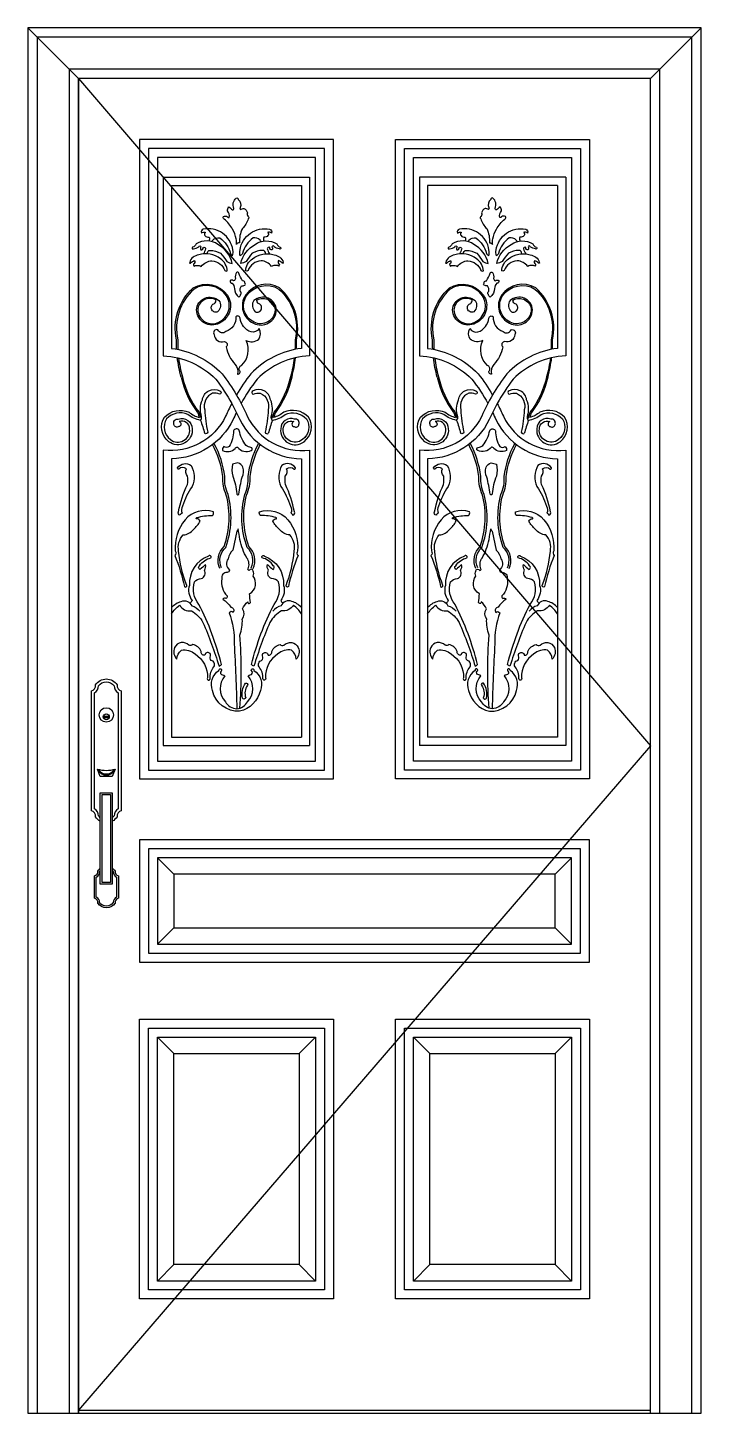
# Model space of a CAD drawing. Header units: metres. Extents: x 5406 to 6466, y 764 to 2944.
import ezdxf

# ---------------------------------------------------------------- set-up
doc = ezdxf.new("R2010")
doc.units = ezdxf.units.M
for name, color, linetype in [('2', 2, 'Continuous'), ('3', 3, 'Continuous'), ('4', 4, 'Continuous'), ('7', 7, 'Continuous')]:
    doc.layers.add(name, color=color, linetype=linetype)

msp = doc.modelspace()

# ---------------------------------------------------------------- linework, layer by layer
at = {"layer": '2'}
msp.add_line((5406.46, 764.41), (6466.46, 764.41), dxfattribs=at)
at = {"layer": '3'}
for p, q in [((5486.46, 2864.41), (5406.46, 2944.41)), ((6386.46, 2864.41), (6466.46, 2944.41)), ((5486.46, 764.41), (5486.46, 2864.41)), ((5619.83, 2709.09), (5850.1, 2709.09)), ((6253.1, 2709.09), (6022.83, 2709.09)), ((5632.83, 2696.09), (5837.1, 2696.09)), ((6240.1, 2696.09), (6035.83, 2696.09)), ((5619.83, 2279.76), (5619.83, 1815.01)), ((5850.1, 2279.76), (5850.1, 1815.01)), ((6022.83, 2279.76), (6022.83, 1815.01)), ((6253.1, 2279.76), (6253.1, 1815.01)), ((5632.83, 2266.14), (5632.83, 1828.01)), ((5837.1, 2266.14), (5837.1, 1828.01)), ((6035.83, 2266.14), (6035.83, 1828.01)), ((6240.1, 2266.14), (6240.1, 1828.01)), ((5525.55, 1861.11), (5534.79, 1861.11)), ((5525.55, 1859.23), (5534.79, 1859.23)), ((5619.83, 1815.01), (5850.1, 1815.01)), ((5632.83, 1828.01), (5837.1, 1828.01)), ((6253.1, 1815.01), (6022.83, 1815.01)), ((6240.1, 1828.01), (6035.83, 1828.01)), ((5636.46, 1612.41), (5610.46, 1638.41)), ((6236.46, 1612.41), (6262.46, 1638.41)), ((5636.46, 1528.41), (5610.46, 1502.41)), ((6236.46, 1528.41), (6262.46, 1502.41)), ((5636.46, 1330.41), (5610.46, 1356.41)), ((5833.46, 1330.41), (5859.46, 1356.41)), ((6039.46, 1330.41), (6013.46, 1356.41)), ((6236.46, 1330.41), (6262.46, 1356.41)), ((5636.46, 998.41), (5610.46, 972.41)), ((5833.46, 998.41), (5859.46, 972.41)), ((6039.46, 998.41), (6013.46, 972.41)), ((6236.46, 998.41), (6262.46, 972.41)), ((5486.46, 769.41), (6386.46, 769.41))]:
    msp.add_line(p, q, dxfattribs=at)
for points in [[(6451.46, 764.41), (6451.46, 2929.41), (5421.46, 2929.41), (5421.46, 764.41)], [(6401.46, 764.41), (6401.46, 2879.41), (5471.46, 2879.41), (5471.46, 764.41)], [(5486.46, 2864.41), (6386.46, 1814.41), (5486.46, 769.41)]]:
    msp.add_lwpolyline(points, dxfattribs=at)
for points in [[(5596.46, 1776.41), (5873.46, 1776.41), (5873.46, 2754.41), (5596.46, 2754.41)], [(6276.46, 1776.41), (5999.46, 1776.41), (5999.46, 2754.41), (6276.46, 2754.41)], [(5523.57, 1599.64), (5523.57, 1737.85), (5536.77, 1737.85), (5536.77, 1599.64)], [(5596.46, 1652.41), (5596.46, 1488.41), (6276.46, 1488.41), (6276.46, 1652.41)], [(5873.46, 958.41), (5596.46, 958.41), (5596.46, 1370.41), (5873.46, 1370.41)], [(5999.46, 1370.41), (6276.46, 1370.41), (6276.46, 958.41), (5999.46, 958.41)]]:
    msp.add_lwpolyline(points, close=True, dxfattribs=at)
for points in [[(5619.83, 2709.09), (5619.83, 2427.95, -0.19), (5702.54, 2391.42, -0.04), (5727.58, 2353.2, -0.04)], [(5850.1, 2709.09), (5850.1, 2427.95, 0.19), (5767.39, 2391.42, 0.04), (5742.35, 2353.2, 0.04)], [(6022.83, 2709.09), (6022.83, 2427.95, -0.19), (6105.54, 2391.42, -0.04), (6130.58, 2353.2, -0.04)], [(6253.1, 2709.09), (6253.1, 2427.95, 0.19), (6170.39, 2391.42, 0.04), (6145.35, 2353.2, 0.04)], [(5632.83, 2696.09), (5632.83, 2439.94, -0.17), (5712.4, 2399.92, -0.03), (5734.96, 2366.49, -0.03)], [(5837.1, 2696.09), (5837.1, 2439.94, 0.17), (5757.53, 2399.92, 0.03), (5734.96, 2366.49, 0.03)], [(6035.83, 2696.09), (6035.83, 2439.94, -0.17), (6115.4, 2399.92, -0.03), (6137.96, 2366.49, -0.03)], [(6240.1, 2696.09), (6240.1, 2439.94, 0.17), (6160.53, 2399.92, 0.03), (6137.96, 2366.49, 0.03)], [(5696.22, 2608.01, -0.09), (5697.86, 2609.9, -0.3), (5708.9, 2613.58, -0.17), (5725.61, 2589.2, 0.17), (5728.96, 2585.69, 0.13), (5729.29, 2594.87, 0.43), (5682.82, 2627.27, 0.47), (5679.81, 2621.09, -0.27), (5686.33, 2622.43, 0.47), (5685.33, 2617.25, 0.26), (5692.01, 2614.91, -0.28), (5691.39, 2608.93, -0.28)], [(5773.71, 2608.01, 0.09), (5772.06, 2609.9, 0.3), (5761.03, 2613.58, 0.17), (5744.32, 2589.2, -0.17), (5740.97, 2585.69, -0.13), (5740.64, 2594.87, -0.43), (5787.11, 2627.27, -0.47), (5790.12, 2621.09, 0.27), (5783.6, 2622.43, -0.47), (5784.6, 2617.25, -0.26), (5777.92, 2614.91, 0.28), (5778.54, 2608.93, 0.28)], [(6099.22, 2608.01, -0.09), (6100.86, 2609.9, -0.3), (6111.9, 2613.58, -0.17), (6128.61, 2589.2, 0.17), (6131.96, 2585.69, 0.13), (6132.29, 2594.87, 0.43), (6085.82, 2627.27, 0.47), (6082.81, 2621.09, -0.27), (6089.33, 2622.43, 0.47), (6088.33, 2617.25, 0.26), (6095.01, 2614.91, -0.28), (6094.39, 2608.93, -0.28)], [(6176.71, 2608.01, 0.09), (6175.06, 2609.9, 0.3), (6164.03, 2613.58, 0.17), (6147.32, 2589.2, -0.17), (6143.97, 2585.69, -0.13), (6143.64, 2594.87, -0.43), (6190.11, 2627.27, -0.47), (6193.12, 2621.09, 0.27), (6186.6, 2622.43, -0.47), (6187.6, 2617.25, -0.26), (6180.92, 2614.91, 0.28), (6181.54, 2608.93, 0.28)], [(5689.4, 2588.65, -0.51), (5693.69, 2594.07, -0.11), (5710.08, 2589.7, -0.02), (5719.92, 2576.6, 0.14), (5728.3, 2573.69, 0.21), (5705.71, 2603.53, 0.3), (5671.47, 2604.26, -0.25), (5666, 2599.17, 0.95), (5667.46, 2596.25, 0.07), (5675.84, 2599.53, -0.93), (5679.12, 2599.89, 0.23), (5678.75, 2594.8, 0.54), (5682.4, 2598.44, -0.74), (5686.4, 2596.25, -0.06), (5682.83, 2588.5, -0.06)], [(5780.53, 2588.65, 0.51), (5776.24, 2594.07, 0.11), (5759.85, 2589.7, 0.02), (5750.01, 2576.6, -0.14), (5741.63, 2573.69, -0.21), (5764.22, 2603.53, -0.3), (5798.46, 2604.26, 0.25), (5803.93, 2599.17, -0.95), (5802.47, 2596.25, -0.07), (5794.09, 2599.53, 0.93), (5790.81, 2599.89, -0.23), (5791.18, 2594.8, -0.54), (5787.53, 2598.44, 0.74), (5783.53, 2596.25, 0.06), (5787.1, 2588.5, 0.06)], [(6092.4, 2588.65, -0.51), (6096.69, 2594.07, -0.11), (6113.08, 2589.7, -0.02), (6122.92, 2576.6, 0.14), (6131.3, 2573.69, 0.21), (6108.71, 2603.53, 0.3), (6074.47, 2604.26, -0.25), (6069, 2599.17, 0.95), (6070.46, 2596.25, 0.07), (6078.84, 2599.53, -0.93), (6082.12, 2599.89, 0.23), (6081.75, 2594.8, 0.54), (6085.4, 2598.44, -0.74), (6089.4, 2596.25, -0.06), (6085.83, 2588.5, -0.06)], [(6183.53, 2588.65, 0.51), (6179.24, 2594.07, 0.11), (6162.85, 2589.7, 0.02), (6153.01, 2576.6, -0.14), (6144.63, 2573.69, -0.21), (6167.22, 2603.53, -0.3), (6201.46, 2604.26, 0.25), (6206.93, 2599.17, -0.95), (6205.47, 2596.25, -0.07), (6197.09, 2599.53, 0.93), (6193.81, 2599.89, -0.23), (6194.18, 2594.8, -0.54), (6190.53, 2598.44, 0.74), (6186.53, 2596.25, 0.06), (6190.1, 2588.5, 0.06)], [(5640.78, 2438.68, -0.02), (5640.54, 2453.4, -0.27), (5667, 2534.89, -0.4), (5720.74, 2523.54, -0.46), (5708.13, 2479.44, -0.55), (5672.05, 2500.36, -0.62), (5707.37, 2515.23, -0.39), (5705.35, 2497.58, -0.48), (5695.76, 2501.87, -0.46), (5700.56, 2510.44, 0.21), (5702.8, 2515.99, 0.56), (5674.05, 2500.34, 0.55), (5707.25, 2481.24, 0.46), (5719.08, 2522.43, 0.4), (5668.21, 2533.28, 0.27), (5642.55, 2453.59, 0.02), (5642.81, 2438.29)], [(5829.15, 2438.68, 0.02), (5829.38, 2453.4, 0.27), (5802.93, 2534.89, 0.4), (5749.19, 2523.54, 0.46), (5761.8, 2479.44, 0.55), (5797.88, 2500.36, 0.62), (5762.56, 2515.23, 0.39), (5764.58, 2497.58, 0.48), (5774.16, 2501.87, 0.46), (5769.37, 2510.44, -0.21), (5767.13, 2515.99, -0.56), (5795.88, 2500.34, -0.55), (5762.68, 2481.24, -0.46), (5750.85, 2522.43, -0.4), (5801.72, 2533.28, -0.27), (5827.38, 2453.59, -0.02), (5827.12, 2438.29)], [(6043.78, 2438.68, -0.02), (6043.54, 2453.4, -0.27), (6070, 2534.89, -0.4), (6123.74, 2523.54, -0.46), (6111.13, 2479.44, -0.55), (6075.05, 2500.36, -0.62), (6110.37, 2515.23, -0.39), (6108.35, 2497.58, -0.48), (6098.76, 2501.87, -0.46), (6103.56, 2510.44, 0.21), (6105.8, 2515.99, 0.56), (6077.05, 2500.34, 0.55), (6110.25, 2481.24, 0.46), (6122.08, 2522.43, 0.4), (6071.21, 2533.28, 0.27), (6045.55, 2453.59, 0.02), (6045.81, 2438.29)], [(6232.15, 2438.68, 0.02), (6232.38, 2453.4, 0.27), (6205.93, 2534.89, 0.4), (6152.19, 2523.54, 0.46), (6164.8, 2479.44, 0.55), (6200.88, 2500.36, 0.62), (6165.56, 2515.23, 0.39), (6167.58, 2497.58, 0.48), (6177.16, 2501.87, 0.46), (6172.37, 2510.44, -0.21), (6170.13, 2515.99, -0.56), (6198.88, 2500.34, -0.55), (6165.68, 2481.24, -0.46), (6153.85, 2522.43, -0.4), (6204.72, 2533.28, -0.27), (6230.38, 2453.59, -0.02), (6230.12, 2438.29)], [(5647.99, 2394.7, -0.04), (5641.94, 2425.18, -0.04)], [(5644.02, 2424.7, 0.04), (5649.92, 2395.24)], [(5825.91, 2424.7, -0.04), (5820.01, 2395.24)], [(5821.94, 2394.7, 0.04), (5827.99, 2425.18, 0.04)], [(6050.99, 2394.7, -0.04), (6044.94, 2425.18, -0.04)], [(6047.02, 2424.7, 0.04), (6052.92, 2395.24)], [(6228.91, 2424.7, -0.04), (6223.01, 2395.24)], [(6224.94, 2394.7, 0.04), (6230.99, 2425.18, 0.04)], [(5647.99, 2394.7, 0.11), (5673.75, 2338.79, -0.01), (5676.72, 2331.14, -0.01)], [(5649.92, 2395.24, 0.11), (5675.51, 2339.79, -0.01), (5679.67, 2328.93, -0.01)], [(5820.01, 2395.24, -0.11), (5794.42, 2339.79, 0.01), (5790.26, 2328.93, 0.01)], [(5821.94, 2394.7, -0.11), (5796.18, 2338.79, 0.01), (5793.21, 2331.14, 0.01)], [(6050.99, 2394.7, 0.11), (6076.75, 2338.79, -0.01), (6079.72, 2331.14, -0.01)], [(6052.92, 2395.24, 0.11), (6078.51, 2339.79, -0.01), (6082.67, 2328.93, -0.01)], [(6223.01, 2395.24, -0.11), (6197.42, 2339.79, 0.01), (6193.26, 2328.93, 0.01)], [(6224.94, 2394.7, -0.11), (6199.18, 2338.79, 0.01), (6196.21, 2331.14, 0.01)], [(5678.35, 2326.67, 0.19), (5680.19, 2332.35, -0.19), (5681.31, 2358.74, -0.52), (5708.83, 2373.29, -0.88), (5708.29, 2367.9, 0.13), (5697.5, 2369.52, 0.37), (5685.09, 2343.1, 0.05), (5689.78, 2308.06, -0.55), (5684.99, 2306.19, -0.55)], [(5734.96, 2366.49, -0.03), (5751.96, 2333.22, 0.32), (5850.1, 2279.76)], [(5791.58, 2326.67, -0.19), (5789.74, 2332.35, 0.19), (5788.62, 2358.74, 0.52), (5761.1, 2373.29, 0.88), (5761.64, 2367.9, -0.13), (5772.43, 2369.52, -0.37), (5784.84, 2343.1, -0.05), (5780.15, 2308.06, 0.55), (5784.94, 2306.19, 0.55)], [(6137.96, 2366.49, 0.03), (6120.97, 2333.22, -0.32), (6022.83, 2279.76)], [(6081.35, 2326.67, 0.19), (6083.19, 2332.35, -0.19), (6084.31, 2358.74, -0.52), (6111.83, 2373.29, -0.88), (6111.29, 2367.9, 0.13), (6100.5, 2369.52, 0.37), (6088.09, 2343.1, 0.05), (6092.78, 2308.06, -0.55), (6087.99, 2306.19, -0.55)], [(6194.58, 2326.67, -0.19), (6192.74, 2332.35, 0.19), (6191.62, 2358.74, 0.52), (6164.1, 2373.29, 0.88), (6164.64, 2367.9, -0.13), (6175.43, 2369.52, -0.37), (6187.84, 2343.1, -0.05), (6183.15, 2308.06, 0.55), (6187.94, 2306.19, 0.55)], [(5678.35, 2326.67, -0.12), (5658.4, 2335.97, 0.31), (5624.89, 2329.14, 0.39), (5631.07, 2296.31, 0.66), (5661.33, 2313.21, 0.51), (5644.74, 2324.91, -0.8), (5644.09, 2316.79, -0.55), (5636.6, 2320.04, -0.59), (5643.44, 2328.7, -0.51), (5665.33, 2313.46, -0.66), (5628.66, 2293.11, -0.4), (5621.74, 2331.64, -0.32), (5660.5, 2339.42, 0.11), (5676.72, 2331.14, 0.11)], [(5727.58, 2353.2, 0.02), (5717.97, 2333.22, -0.32), (5619.83, 2279.76)], [(5734.96, 2338.99, 0.01), (5729.76, 2327.74, -0.28), (5632.83, 2266.14)], [(5727.58, 2353.2, -0.02), (5740.17, 2327.74, 0.28), (5837.1, 2266.14)], [(5791.58, 2326.67, 0.12), (5811.53, 2335.97, -0.31), (5845.04, 2329.14, -0.39), (5838.86, 2296.31, -0.66), (5808.6, 2313.21, -0.51), (5825.19, 2324.91, 0.8), (5825.84, 2316.79, 0.55), (5833.33, 2320.04, 0.59), (5826.49, 2328.7, 0.51), (5804.6, 2313.46, 0.66), (5841.27, 2293.11, 0.4), (5848.19, 2331.64, 0.32), (5809.43, 2339.42, -0.11), (5793.21, 2331.14, -0.11)], [(6081.35, 2326.67, -0.12), (6061.4, 2335.97, 0.31), (6027.89, 2329.14, 0.39), (6034.07, 2296.31, 0.66), (6064.33, 2313.21, 0.51), (6047.74, 2324.91, -0.8), (6047.09, 2316.79, -0.55), (6039.6, 2320.04, -0.59), (6046.44, 2328.7, -0.51), (6068.33, 2313.46, -0.66), (6031.66, 2293.11, -0.4), (6024.74, 2331.64, -0.32), (6063.5, 2339.42, 0.11), (6079.72, 2331.14, 0.11)], [(6145.35, 2353.2, 0.02), (6132.76, 2327.74, -0.28), (6035.83, 2266.14)], [(6137.96, 2338.99, -0.01), (6143.17, 2327.74, 0.28), (6240.1, 2266.14)], [(6145.35, 2353.2, -0.02), (6154.96, 2333.22, 0.32), (6253.1, 2279.76)], [(6194.58, 2326.67, 0.12), (6214.53, 2335.97, -0.31), (6248.04, 2329.14, -0.39), (6241.86, 2296.31, -0.66), (6211.6, 2313.21, -0.51), (6228.19, 2324.91, 0.8), (6228.84, 2316.79, 0.55), (6236.33, 2320.04, 0.59), (6229.49, 2328.7, 0.51), (6207.6, 2313.46, 0.66), (6244.27, 2293.11, 0.4), (6251.19, 2331.64, 0.32), (6212.43, 2339.42, -0.11), (6196.21, 2331.14, -0.11)], [(5678.35, 2326.67, -0.02), (5684.99, 2306.19)], [(5791.58, 2326.67, 0.02), (5784.94, 2306.19)], [(6081.35, 2326.67, -0.02), (6087.99, 2306.19)], [(6194.58, 2326.67, 0.02), (6187.94, 2306.19)], [(5711.57, 2094.61, -0.33), (5718.18, 2126.67, 0.15), (5721.8, 2210.21, -0.13), (5716.58, 2238.26, 0.09), (5700.1, 2289.92, 0.09)], [(5758.36, 2094.61, 0.33), (5751.75, 2126.67, -0.15), (5748.12, 2210.21, 0.13), (5753.35, 2238.26, -0.09), (5769.83, 2289.92, -0.09)], [(6114.57, 2094.61, -0.33), (6121.18, 2126.67, 0.15), (6124.8, 2210.21, -0.13), (6119.58, 2238.26, 0.09), (6103.1, 2289.92, 0.09)], [(6161.36, 2094.61, 0.33), (6154.75, 2126.67, -0.15), (6151.12, 2210.21, 0.13), (6156.35, 2238.26, -0.09), (6172.83, 2289.92, -0.09)], [(5708.85, 2093.34, -0.32), (5715.59, 2128.37, 0.15), (5718.97, 2209.2, -0.12), (5713.57, 2238.16, 0.09), (5697.46, 2288.5)], [(5761.08, 2093.34, 0.32), (5754.34, 2128.37, -0.15), (5750.96, 2209.2, 0.12), (5756.36, 2238.16, -0.09), (5772.47, 2288.5)], [(6111.85, 2093.34, -0.32), (6118.59, 2128.37, 0.15), (6121.97, 2209.2, -0.12), (6116.57, 2238.16, 0.09), (6100.46, 2288.5)], [(6164.08, 2093.34, 0.32), (6157.34, 2128.37, -0.15), (6153.96, 2209.2, 0.12), (6159.36, 2238.16, -0.09), (6175.47, 2288.5)], [(5672.81, 2173.58, -0.08), (5697.09, 2177.01, 0.31), (5698.81, 2182.59, 0.31), (5654.13, 2170.14, 0.2), (5638.66, 2121.22, -0.4), (5638.01, 2114.11, -0.04), (5653.28, 2065.08, 0.86), (5656.82, 2066.99, -0.07), (5644.01, 2120.92, -0.24), (5651.12, 2146.54, 0.24), (5667.23, 2155.12, 0.09), (5677.97, 2168.21, 0.33), (5672.17, 2171.65, -0.72), (5672.82, 2173.58)], [(5797.11, 2173.58, 0.08), (5772.84, 2177.01, -0.31), (5771.12, 2182.59, -0.31), (5815.8, 2170.14, -0.2), (5831.27, 2121.22, 0.4), (5831.92, 2114.11, 0.04), (5816.65, 2065.08, -0.86), (5813.11, 2066.99, 0.07), (5825.92, 2120.92, 0.24), (5818.81, 2146.54, -0.24), (5802.7, 2155.12, -0.09), (5791.96, 2168.21, -0.33), (5797.76, 2171.65, 0.72), (5797.11, 2173.58)], [(6075.81, 2173.58, -0.08), (6100.09, 2177.01, 0.31), (6101.81, 2182.59, 0.31), (6057.13, 2170.14, 0.2), (6041.66, 2121.22, -0.4), (6041.01, 2114.11, -0.04), (6056.28, 2065.08, 0.86), (6059.82, 2066.99, -0.07), (6047.01, 2120.92, -0.24), (6054.12, 2146.54, 0.24), (6070.23, 2155.12, 0.09), (6080.97, 2168.21, 0.33), (6075.17, 2171.65, -0.72), (6075.82, 2173.58)], [(6200.11, 2173.58, 0.08), (6175.84, 2177.01, -0.31), (6174.12, 2182.59, -0.31), (6218.8, 2170.14, -0.2), (6234.27, 2121.22, 0.4), (6234.92, 2114.11, 0.04), (6219.65, 2065.08, -0.86), (6216.11, 2066.99, 0.07), (6228.92, 2120.92, 0.24), (6221.81, 2146.54, -0.24), (6205.7, 2155.12, -0.09), (6194.96, 2168.21, -0.33), (6200.76, 2171.65, 0.72), (6200.11, 2173.58)], [(5740.3, 1873.89, 0.04), (5740.23, 1988.9, 0.11), (5744.1, 2014.03, 0.33), (5744.67, 2029.94, -0.1), (5752.89, 2041.36, 1.03), (5756.82, 2039.93, -0.01), (5755.75, 2053.86, 0.46), (5761.11, 2081.71, 0.22), (5761.46, 2089.57, 0.71), (5755.03, 2090.64, -0.66), (5753.24, 2093.14, 0.27), (5751.46, 2109.92, -0.08), (5740.38, 2139.2, 0.02), (5737.52, 2155.98, -0.14), (5735.73, 2152.05), (5729.3, 2122.42, 0.18), (5721.79, 2108.85, 0.38), (5723.94, 2091, -0.41), (5720.17, 2087.36, 0.52), (5712.12, 2077.41, 0.24), (5720.17, 2050.61, -0.4), (5719.02, 2046.4, 0.47), (5713.65, 2045.25, -0.09), (5726.3, 2032.62, -0.57), (5729.75, 2024.58, 0.49), (5723.62, 2023.81, -0.1), (5731.37, 1974.96, -0.01), (5735.56, 1873)], [(6132.63, 1873.89, -0.04), (6132.7, 1988.9, -0.11), (6128.83, 2014.03, -0.33), (6128.26, 2029.94, 0.1), (6120.04, 2041.36, -1.03), (6116.11, 2039.93, 0.01), (6117.18, 2053.86, -0.46), (6111.82, 2081.71, -0.22), (6111.47, 2089.57, -0.71), (6117.9, 2090.64, 0.66), (6119.69, 2093.14, -0.27), (6121.47, 2109.92, 0.08), (6132.55, 2139.2, -0.02), (6135.41, 2155.98, 0.14), (6137.2, 2152.05), (6143.63, 2122.42, -0.18), (6151.14, 2108.85, -0.38), (6148.99, 2091, 0.41), (6152.76, 2087.36, -0.52), (6160.81, 2077.41, -0.24), (6152.76, 2050.61, 0.4), (6153.91, 2046.4, -0.47), (6159.28, 2045.25, 0.09), (6146.63, 2032.62, 0.57), (6143.18, 2024.58, -0.49), (6149.31, 2023.81, 0.1), (6141.55, 1974.96, 0.01), (6137.37, 1873)], [(5632.83, 2022.25, -0.09), (5645.38, 2035.98, 0.29), (5664.11, 2026.89, -0.13), (5682.31, 2008.72, -0.03), (5707.52, 1939.77, 0.12), (5711.21, 1942.41, 0.06), (5675.88, 2037.05, -0.25), (5668.93, 2072.34, -0.2), (5679.63, 2077.69, 0.48), (5684.45, 2091.06, 0.28), (5686.05, 2099.61, -0.05), (5677.49, 2092.13, -0.63), (5676.95, 2098.01, -0.19), (5694.62, 2110.31, 1.06), (5690.87, 2112.98, 0.33), (5660.9, 2067, 0.25), (5665.18, 2043.47, -0.16), (5661.95, 2038.86)], [(5837.1, 2022.25, 0.09), (5824.55, 2035.98, -0.29), (5805.82, 2026.89, 0.13), (5787.62, 2008.72, 0.03), (5762.41, 1939.77, -0.12), (5758.72, 1942.41, -0.06), (5794.05, 2037.05, 0.25), (5801, 2072.34, 0.2), (5790.3, 2077.69, -0.48), (5785.48, 2091.06, -0.28), (5783.88, 2099.61, 0.05), (5792.44, 2092.13, 0.63), (5792.98, 2098.01, 0.19), (5775.31, 2110.31, -1.06), (5779.06, 2112.98, -0.33), (5809.03, 2067, -0.25), (5804.75, 2043.47, 0.16), (5807.98, 2038.86)], [(6035.83, 2022.25, -0.09), (6048.38, 2035.98, 0.29), (6067.11, 2026.89, -0.13), (6085.31, 2008.72, -0.03), (6110.52, 1939.77, 0.12), (6114.21, 1942.41, 0.06), (6078.88, 2037.05, -0.25), (6071.93, 2072.34, -0.2), (6082.63, 2077.69, 0.48), (6087.45, 2091.06, 0.28), (6089.05, 2099.61, -0.05), (6080.49, 2092.13, -0.63), (6079.95, 2098.01, -0.19), (6097.62, 2110.31, 1.06), (6093.87, 2112.98, 0.33), (6063.9, 2067, 0.25), (6068.18, 2043.47, -0.16), (6064.95, 2038.86)], [(6240.1, 2022.25, 0.09), (6227.55, 2035.98, -0.29), (6208.82, 2026.89, 0.13), (6190.62, 2008.72, 0.03), (6165.41, 1939.77, -0.12), (6161.72, 1942.41, -0.06), (6197.05, 2037.05, 0.25), (6204, 2072.34, 0.2), (6193.3, 2077.69, -0.48), (6188.48, 2091.06, -0.28), (6186.88, 2099.61, 0.05), (6195.44, 2092.13, 0.63), (6195.98, 2098.01, 0.19), (6178.31, 2110.31, -1.06), (6182.06, 2112.98, -0.33), (6212.03, 2067, -0.25), (6207.75, 2043.47, 0.16), (6210.98, 2038.86)], [(5632.83, 2032.32, -0.14), (5648.05, 2041.87, -0.4), (5664.64, 2034.92, -0.17), (5677.49, 2026.36)], [(5837.1, 2032.32, 0.14), (5821.88, 2041.87, 0.4), (5805.29, 2034.92, 0.17), (5792.44, 2026.36)], [(6035.83, 2032.32, -0.14), (6051.05, 2041.87, -0.4), (6067.64, 2034.92, -0.17), (6080.49, 2026.36)], [(6240.1, 2032.32, 0.14), (6224.88, 2041.87, 0.4), (6208.29, 2034.92, 0.17), (6195.44, 2026.36)], [(5520.75, 1701.52, -0.06), (5517.99, 1704.33, 0.26), (5511.32, 1715.58), (5511.32, 1897.71, 0.26), (5517.99, 1908.96, -0.5), (5542.35, 1908.96, 0.26), (5549.02, 1897.71), (5549.02, 1715.58, 0.26), (5542.35, 1704.33, -0.06), (5539.59, 1701.52, -0.06)], [(5517.86, 1777.48, 0.2), (5526.62, 1770.36), (5533.72, 1770.36, 0.2), (5542.48, 1777.48, 0.19)], [(5539.59, 1618.46, -0.04), (5541.03, 1616.78, 0.29), (5546.37, 1608.03), (5546.37, 1576.61, 0.29), (5541.03, 1567.86, -0.51), (5519.66, 1567.86, 0.29), (5514.32, 1576.61), (5514.32, 1608.03, 0.29), (5519.66, 1616.78, -0.03), (5520.75, 1618.1, -0.03)]]:
    msp.add_lwpolyline(points, format="xyb", dxfattribs=at)
for points in [[(5739.76, 2605.81, 0.25), (5734.81, 2603.58, 0.09), (5734.56, 2611.99, 0.08), (5728.87, 2627.32, 0.09), (5715.51, 2643.39, -0.53), (5714.52, 2647.35, -0.29), (5720.7, 2647.1, 0.48), (5723.67, 2645.86, 0.22), (5720.95, 2656.25, -0.28), (5723.18, 2662.43, -0.02), (5728.62, 2657.73, 0.6), (5730.85, 2660.2, -0.34), (5734.56, 2676.27, -0.57), (5737.78, 2674.3, -0.34), (5741, 2661.44, 0.47), (5741.49, 2658.22, -0.25), (5746.69, 2659.71, -0.27), (5752.14, 2653.28, 0.33), (5753.13, 2647.59, -0.66), (5753.37, 2643.88, -0.14), (5744.22, 2628.31, 0.13)], [(6133.17, 2605.81, -0.25), (6138.12, 2603.58, -0.09), (6138.37, 2611.99, -0.08), (6144.06, 2627.32, -0.09), (6157.42, 2643.39, 0.53), (6158.41, 2647.35, 0.29), (6152.23, 2647.1, -0.48), (6149.26, 2645.86, -0.22), (6151.98, 2656.25, 0.28), (6149.75, 2662.43, 0.02), (6144.31, 2657.73, -0.6), (6142.08, 2660.2, 0.34), (6138.37, 2676.27, 0.57), (6135.15, 2674.3, 0.34), (6131.93, 2661.44, -0.47), (6131.44, 2658.22, 0.25), (6126.24, 2659.71, 0.27), (6120.79, 2653.28, -0.33), (6119.8, 2647.59, 0.66), (6119.56, 2643.88, 0.14), (6128.71, 2628.31, -0.13)], [(5720.57, 2561.71, 0.24), (5709.76, 2580.68, 0.25), (5675.59, 2586.93, 0.31), (5661.35, 2575.18, 1.39), (5663.06, 2574.61, 0.02), (5668.57, 2578.21, -0.48), (5667.24, 2572.14, 0.22), (5668.57, 2569.49, -0.24), (5672.74, 2570.06, -0.2), (5679.58, 2568.92, -0.2), (5696.28, 2577.83, -0.28), (5716.78, 2562.47, 0.27)], [(5749.35, 2561.71, -0.24), (5760.17, 2580.68, -0.25), (5794.34, 2586.93, -0.31), (5808.58, 2575.18, -1.39), (5806.87, 2574.61, -0.02), (5801.36, 2578.21, 0.48), (5802.69, 2572.14, -0.22), (5801.36, 2569.49, 0.24), (5797.19, 2570.06, 0.2), (5790.35, 2568.92, 0.2), (5773.65, 2577.83, 0.28), (5753.15, 2562.47, -0.27)], [(6123.57, 2561.71, 0.24), (6112.76, 2580.68, 0.25), (6078.59, 2586.93, 0.31), (6064.35, 2575.18, 1.39), (6066.06, 2574.61, 0.02), (6071.57, 2578.21, -0.48), (6070.24, 2572.14, 0.22), (6071.57, 2569.49, -0.24), (6075.74, 2570.06, -0.2), (6082.58, 2568.92, -0.2), (6099.28, 2577.83, -0.28), (6119.78, 2562.47, 0.27)], [(6152.35, 2561.71, -0.24), (6163.17, 2580.68, -0.25), (6197.34, 2586.93, -0.31), (6211.58, 2575.18, -1.39), (6209.87, 2574.61, -0.02), (6204.36, 2578.21, 0.48), (6205.69, 2572.14, -0.22), (6204.36, 2569.49, 0.24), (6200.19, 2570.06, 0.2), (6193.35, 2568.92, 0.2), (6176.65, 2577.83, 0.28), (6156.15, 2562.47, -0.27)], [(5728.22, 2542.39, -0.16), (5731.95, 2534.18, 0.26), (5738.92, 2520.63, 0.28), (5741.41, 2524.73, 0.47), (5741.04, 2529.7, -0.25), (5742.91, 2538.16, 0.17), (5748.01, 2539.28, 0.64), (5748.01, 2542.39, 0.04), (5748.26, 2544, 0.24), (5744.28, 2546.12, -0.05), (5738.8, 2558.43, 0.49), (5735.19, 2559.3, 0.2), (5733.32, 2550.09, -0.34), (5730.46, 2546.24, 0.36), (5724.86, 2546.49, 0.5)], [(6144.71, 2542.39, 0.16), (6140.98, 2534.18, -0.26), (6134.01, 2520.63, -0.28), (6131.52, 2524.73, -0.47), (6131.89, 2529.7, 0.25), (6130.02, 2538.16, -0.17), (6124.92, 2539.28, -0.64), (6124.92, 2542.39, -0.04), (6124.67, 2544, -0.24), (6128.65, 2546.12, 0.05), (6134.13, 2558.43, -0.49), (6137.74, 2559.3, -0.2), (6139.61, 2550.09, 0.34), (6142.47, 2546.24, -0.36), (6148.07, 2546.49, -0.5)], [(5734.05, 2489.68, -0.33), (5718.4, 2466.22, -0.5), (5705.87, 2468.83, 0.84), (5700.13, 2461.53, 0.49), (5715.79, 2450.58, -0.68), (5718.92, 2442.24, 0.15), (5733.01, 2414.61, -0.22), (5736.66, 2399.5, 0.77), (5739.79, 2405.23, -0.43), (5742.92, 2413.05, 0.33), (5750.23, 2452.15, 0.28), (5770.05, 2454.23, 0.28), (5770.58, 2470.91, -0.31), (5758.05, 2465.7, -0.29), (5740.83, 2487.6, 0.63)], [(6138.88, 2489.68, 0.33), (6154.53, 2466.22, 0.5), (6167.06, 2468.83, -0.84), (6172.8, 2461.53, -0.49), (6157.14, 2450.58, 0.68), (6154.01, 2442.24, -0.15), (6139.92, 2414.61, 0.22), (6136.27, 2399.5, -0.77), (6133.14, 2405.23, 0.43), (6130.01, 2413.05, -0.33), (6122.7, 2452.15, -0.28), (6102.88, 2454.23, -0.28), (6102.35, 2470.91, 0.31), (6114.88, 2465.7, 0.29), (6132.1, 2487.6, -0.63)], [(5730.19, 2310.18, -0.13), (5723.66, 2285.52, -0.35), (5715.1, 2285.32, 0.31), (5713.26, 2279, 0.31), (5732.84, 2282.47, -0.36), (5736.72, 2284.51, 0.37), (5758.34, 2279.41, 0.76), (5757.73, 2283.89, -0.13), (5750.38, 2286.95, -0.13), (5739.37, 2310.79, 0.6)], [(6142.74, 2310.18, 0.13), (6149.27, 2285.52, 0.35), (6157.83, 2285.32, -0.31), (6159.67, 2279, -0.31), (6140.09, 2282.47, 0.36), (6136.21, 2284.51, -0.37), (6114.59, 2279.41, -0.76), (6115.2, 2283.89, 0.13), (6122.55, 2286.95, 0.13), (6133.56, 2310.79, -0.6)], [(5663.54, 2255.77, -0.24), (5665.07, 2222.66, 0.07), (5650.17, 2191.68, 0.27), (5649.56, 2180.75, 0.24), (5646.52, 2177.71, -0.63), (5643.78, 2182.87, -0.06), (5657.77, 2225.7, 0.08), (5658.07, 2238.76, -0.33), (5656.25, 2250.61, 0.35), (5644.09, 2250, -0.66), (5642.26, 2252.13, -0.41)], [(5745.18, 2252.77, 0.26), (5737.09, 2259.59, 0.05), (5728.75, 2257.82, 0.12), (5729, 2238.88, -0.08), (5735.32, 2211.35, 0.73), (5738.61, 2210.34, -0.02), (5743.92, 2237.37, 0.18)], [(5806.38, 2255.77, 0.24), (5804.86, 2222.66, -0.07), (5819.76, 2191.68, -0.27), (5820.37, 2180.75, -0.24), (5823.41, 2177.71, 0.63), (5826.15, 2182.87, 0.06), (5812.16, 2225.7, -0.08), (5811.86, 2238.76, 0.33), (5813.68, 2250.61, -0.35), (5825.84, 2250, 0.66), (5827.67, 2252.13, 0.41)], [(6066.54, 2255.77, -0.24), (6068.07, 2222.66, 0.07), (6053.17, 2191.68, 0.27), (6052.56, 2180.75, 0.24), (6049.52, 2177.71, -0.63), (6046.78, 2182.87, -0.06), (6060.77, 2225.7, 0.08), (6061.07, 2238.76, -0.33), (6059.25, 2250.61, 0.35), (6047.09, 2250, -0.66), (6045.26, 2252.13, -0.41)], [(6127.75, 2252.77, -0.26), (6135.84, 2259.59, -0.05), (6144.18, 2257.82, -0.12), (6143.93, 2238.88, 0.08), (6137.61, 2211.35, -0.73), (6134.32, 2210.34, 0.02), (6129.01, 2237.37, -0.18)], [(6209.38, 2255.77, 0.24), (6207.86, 2222.66, -0.07), (6222.76, 2191.68, -0.27), (6223.37, 2180.75, -0.24), (6226.41, 2177.71, 0.63), (6229.15, 2182.87, 0.06), (6215.16, 2225.7, -0.08), (6214.86, 2238.76, 0.33), (6216.68, 2250.61, -0.35), (6228.84, 2250, 0.66), (6230.67, 2252.13, 0.41)], [(5685.22, 1957.27, -0.52), (5679.27, 1963.21, 0.25), (5666.18, 1973.9, -0.37), (5660.24, 1972.72, 0.53), (5637.64, 1969.15, 0.3), (5641.21, 1950.73, -0.24), (5648.34, 1964.99, -0.23), (5669.75, 1959.05, -0.27), (5689.38, 1921.62, 1.43), (5693.54, 1920.43, -0.19), (5699.49, 1938.85, 0.51), (5695.33, 1948.95, -0.31), (5694.14, 1956.08, 1.07)], [(5784.71, 1957.27, 0.52), (5790.66, 1963.21, -0.25), (5803.74, 1973.9, 0.37), (5809.69, 1972.72, -0.53), (5832.29, 1969.15, -0.3), (5828.72, 1950.73, 0.24), (5821.59, 1964.99, 0.23), (5800.18, 1959.05, 0.27), (5780.55, 1921.62, -1.43), (5776.39, 1920.43, 0.19), (5770.44, 1938.85, -0.51), (5774.6, 1948.95, 0.31), (5775.79, 1956.08, -1.07)], [(6088.22, 1957.27, -0.52), (6082.27, 1963.21, 0.25), (6069.18, 1973.9, -0.37), (6063.24, 1972.72, 0.53), (6040.64, 1969.15, 0.3), (6044.21, 1950.73, -0.24), (6051.34, 1964.99, -0.23), (6072.75, 1959.05, -0.27), (6092.38, 1921.62, 1.43), (6096.54, 1920.43, -0.19), (6102.49, 1938.85, 0.51), (6098.33, 1948.95, -0.31), (6097.14, 1956.08, 1.07)], [(6187.71, 1957.27, 0.52), (6193.66, 1963.21, -0.25), (6206.74, 1973.9, 0.37), (6212.69, 1972.72, -0.53), (6235.29, 1969.15, -0.3), (6231.72, 1950.73, 0.24), (6224.59, 1964.99, 0.23), (6203.18, 1959.05, 0.27), (6183.55, 1921.62, -1.43), (6179.39, 1920.43, 0.19), (6173.44, 1938.85, -0.51), (6177.6, 1948.95, 0.31), (6178.79, 1956.08, -1.07)], [(5735.56, 1873, 0.26), (5752.37, 1883.85, 0.38), (5753.38, 1924.48, -0.29), (5756.77, 1926.17, 0.68), (5759.14, 1931.93, -1.77), (5762.53, 1933.28, -0.35), (5772.7, 1901.46, -0.28), (5739.93, 1868.89, -0.36), (5697.23, 1901.46, -0.35), (5707.4, 1933.28, -1.77), (5710.79, 1931.93, 0.68), (5713.16, 1926.17, -0.29), (5716.55, 1924.48, 0.38), (5717.56, 1883.85, 0.28)], [(6137.37, 1873, -0.26), (6120.56, 1883.85, -0.38), (6119.55, 1924.48, 0.29), (6116.16, 1926.17, -0.68), (6113.79, 1931.93, 1.77), (6110.4, 1933.28, 0.35), (6100.23, 1901.46, 0.28), (6133, 1868.89, 0.36), (6175.7, 1901.46, 0.35), (6165.53, 1933.28, 1.77), (6162.14, 1931.93, -0.68), (6159.77, 1926.17, 0.29), (6156.38, 1924.48, -0.38), (6155.37, 1883.85, -0.28)], [(5744.43, 1889.33, -0.21), (5749.27, 1912.96, -0.73), (5752.41, 1909.83, 0.25), (5749.56, 1890.18, -0.62)], [(6128.5, 1889.33, 0.21), (6123.65, 1912.96, 0.73), (6120.52, 1909.83, -0.25), (6123.37, 1890.18, 0.62)]]:
    msp.add_lwpolyline(points, format="xyb", close=True, dxfattribs=at)
msp.add_circle((5530.17, 1860.17), 4.71, dxfattribs=at)
at = {"layer": '4'}
msp.add_lwpolyline([(6466.46, 764.41), (6466.46, 2944.41), (5406.46, 2944.41), (5406.46, 764.41)], dxfattribs=at)
at = {"layer": '7'}
for p, q in [((5610.46, 1790.41), (5859.46, 1790.41)), ((6262.46, 1790.41), (6013.46, 1790.41))]:
    msp.add_line(p, q, dxfattribs=at)
msp.add_lwpolyline([(6386.46, 764.41), (6386.46, 2864.41), (5486.46, 2864.41), (5486.46, 764.41)], dxfattribs=at)
for points in [[(5582.46, 1762.41), (5887.46, 1762.41), (5887.46, 2768.41), (5582.46, 2768.41)], [(6290.46, 1762.41), (5985.46, 1762.41), (5985.46, 2768.41), (6290.46, 2768.41)], [(5610.46, 1790.41), (5859.46, 1790.41), (5859.46, 2740.41), (5610.46, 2740.41)], [(6262.46, 1790.41), (6013.46, 1790.41), (6013.46, 2740.41), (6262.46, 2740.41)], [(5520.75, 1596.81), (5520.75, 1740.67), (5539.59, 1740.67), (5539.59, 1596.81)], [(5582.46, 1666.41), (5582.46, 1474.41), (6290.46, 1474.41), (6290.46, 1666.41)], [(5610.46, 1638.41), (5610.46, 1502.41), (6262.46, 1502.41), (6262.46, 1638.41)], [(5636.46, 1612.41), (5636.46, 1528.41), (6236.46, 1528.41), (6236.46, 1612.41)], [(5887.46, 944.41), (5582.46, 944.41), (5582.46, 1384.41), (5887.46, 1384.41)], [(5985.46, 1384.41), (6290.46, 1384.41), (6290.46, 944.41), (5985.46, 944.41)], [(5859.46, 972.41), (5610.46, 972.41), (5610.46, 1356.41), (5859.46, 1356.41)], [(6013.46, 1356.41), (6262.46, 1356.41), (6262.46, 972.41), (6013.46, 972.41)], [(5833.46, 998.41), (5636.46, 998.41), (5636.46, 1330.41), (5833.46, 1330.41)], [(6039.46, 1330.41), (6236.46, 1330.41), (6236.46, 998.41), (6039.46, 998.41)]]:
    msp.add_lwpolyline(points, close=True, dxfattribs=at)
for points in [[(5520.75, 1695.92, -0.13), (5513.21, 1702.98, 0.39), (5506.61, 1712.4), (5506.61, 1900.88, 0.39), (5513.21, 1910.31, -0.56), (5547.13, 1910.31, 0.39), (5553.73, 1900.88), (5553.73, 1712.4, 0.39), (5547.13, 1702.98, -0.13), (5539.59, 1695.92, -0.13)], [(5516.03, 1778.01, 0.22), (5526.42, 1768.95), (5533.92, 1768.95, 0.22), (5544.31, 1778.01, 0.22)], [(5539.59, 1622.14, -0.1), (5543.92, 1617.55, 0.39), (5549.19, 1610.01), (5549.19, 1574.63, 0.39), (5543.92, 1567.09, -0.56), (5516.77, 1567.09, 0.39), (5511.5, 1574.63), (5511.5, 1610.01, 0.39), (5516.77, 1617.55, -0.09), (5520.75, 1621.88, -0.09)]]:
    msp.add_lwpolyline(points, format="xyb", dxfattribs=at)
msp.add_lwpolyline([(5516.03, 1778.01, 0.15), (5544.31, 1778.01), (5539.59, 1766.12), (5520.75, 1766.12)], format="xyb", close=True, dxfattribs=at)
msp.add_circle((5530.17, 1863.19), 11.31, dxfattribs=at)

doc.saveas('drawing.dxf')
